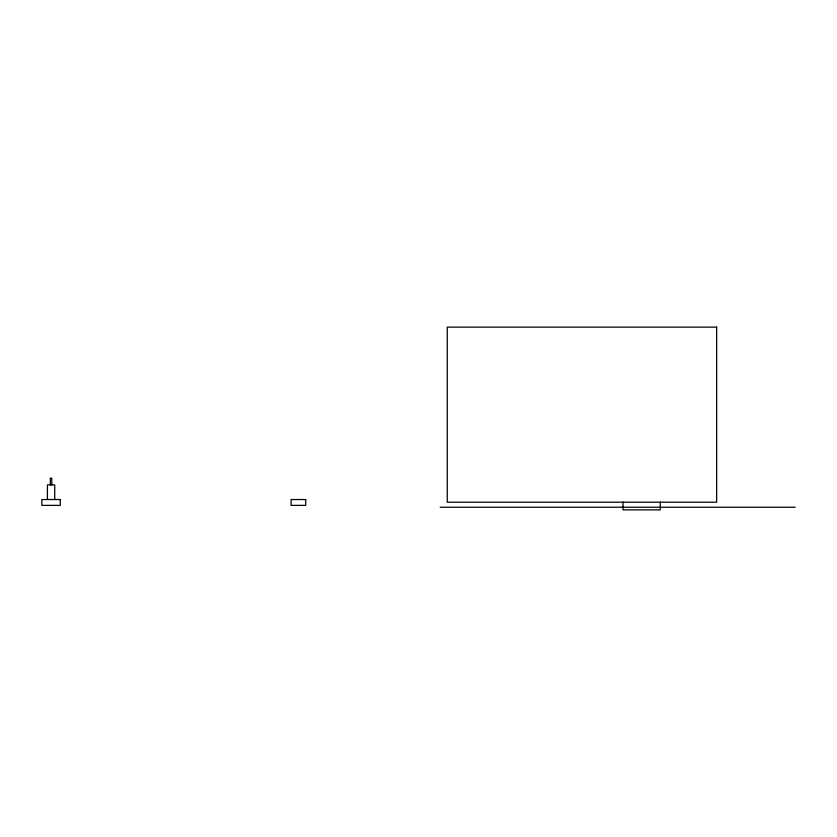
<?xml version="1.0" encoding="UTF-8"?>
<svg xmlns="http://www.w3.org/2000/svg" width="837" height="837" viewBox="0 0 837 837"><rect width="100%" height="100%" fill="white"/><g stroke="black" fill="none" stroke-linecap="round" stroke-linejoin="round"><path stroke-width="1.26" d="M440.168 507.232L795.15 507.232M660.278 502.074L660.278 509.869L623.031 509.869L623.031 502.074M54.729 499.532L54.729 484.895L47.427 484.895L47.406 499.532M51.8 484.895L51.8 478.168L50.366 478.168L50.335 484.895M716.66 327.131L447.251 327.131L447.251 502.21L716.66 502.21L716.66 327.131M60.285 499.532L41.85 499.532L41.85 505.381L60.285 505.381L60.285 499.532M305.714 499.532L291.088 499.532L291.088 505.381L305.714 505.381L305.714 499.532"/></g></svg>
